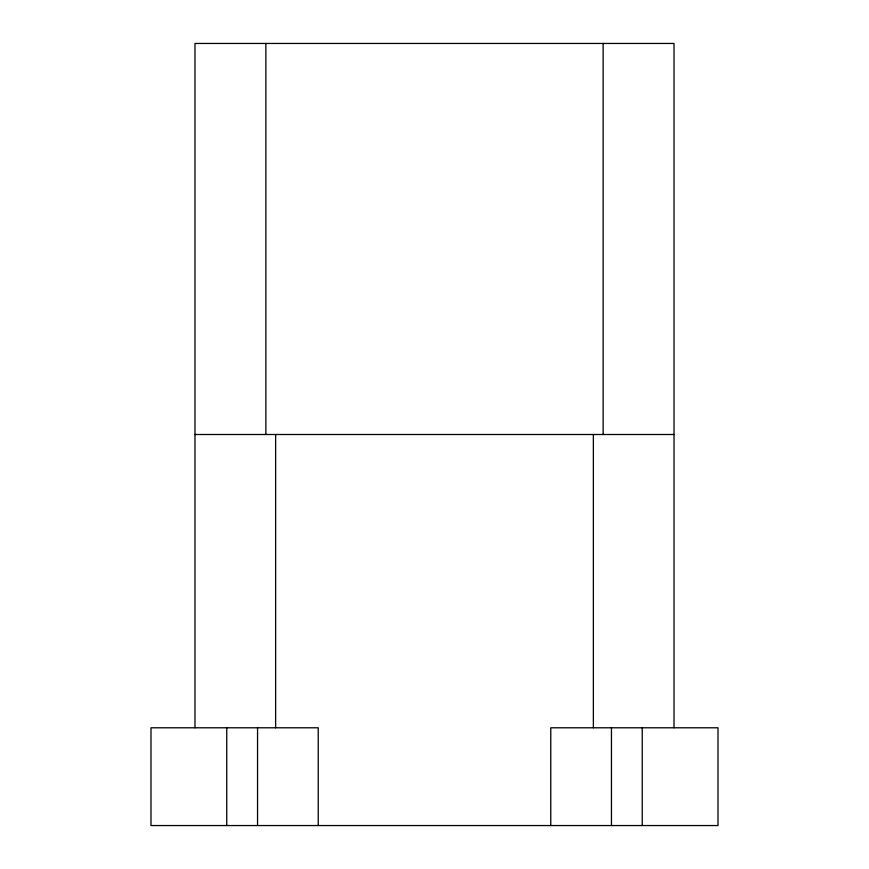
<?xml version="1.0" encoding="UTF-8"?>
<svg xmlns="http://www.w3.org/2000/svg" width="869" height="869" viewBox="0 0 869 869"><rect width="100%" height="100%" fill="white"/><g stroke="black" fill="none" stroke-linecap="round" stroke-linejoin="round"><path stroke-width="1.3" d="M194.982 434.5L674.018 434.5M674.018 727.787L674.018 43.45L194.982 43.45L194.982 727.787M642.245 727.787L642.245 825.55M611.45 727.787L611.45 825.55M603.14 43.45L603.14 434.5M593.364 434.5L593.364 727.787M550.772 825.55L550.772 727.787L718.011 727.787L718.011 825.55L150.989 825.55L150.989 727.787L318.228 727.787L318.228 825.55M275.636 434.5L275.636 727.787M265.86 43.45L265.86 434.5M257.55 727.787L257.55 825.55M226.755 727.787L226.755 825.55"/></g></svg>
